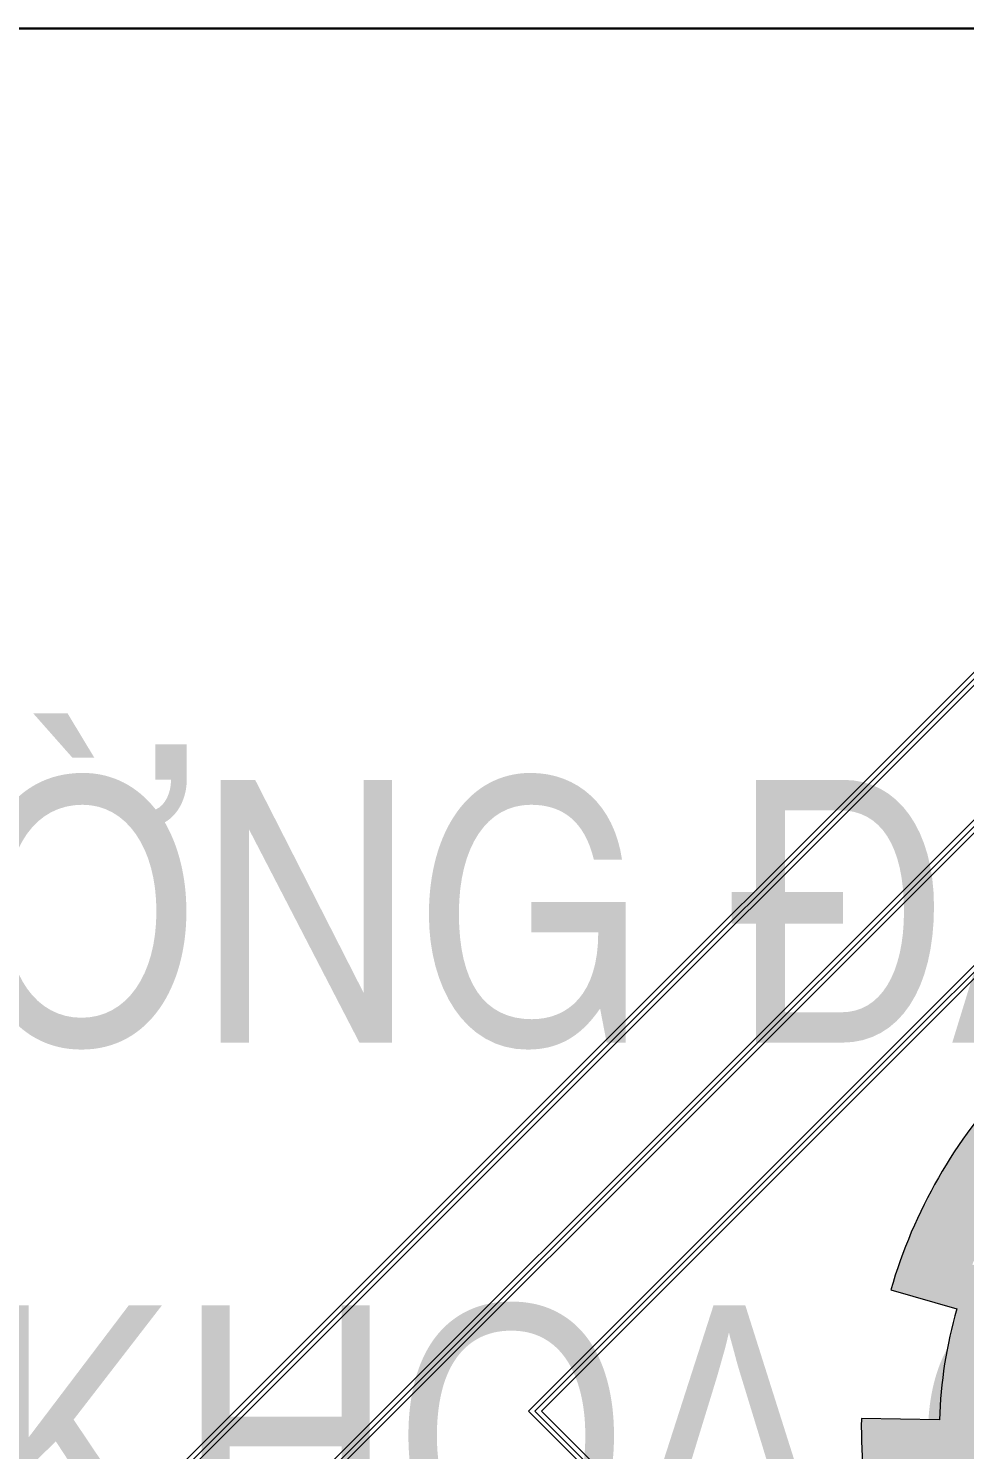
# Model space of a CAD drawing. Header units: inches. Extents: x 1604615 to 1925968, y -294302 to 52467.
# Drawn here: x 1823303 to 1824728, y -260140 to -257977 of the extents above; entities that cross this region are included whole.
import ezdxf

# ---------------------------------------------------------------- set-up
doc = ezdxf.new("R2010")
doc.units = ezdxf.units.IN
doc.header["$LTSCALE"] = 20
doc.header["$MEASUREMENT"] = 0
doc.layers.get('0').update_dxf_attribs({"lineweight": 13})

# ---------------------------------------------------------------- blocks, each defined once
blk = doc.blocks.new('logo DHCT')
h = blk.add_hatch(color=4)
edge = h.paths.add_edge_path()
edge.add_line((1241.800541823792, 549.979435636923), (1245.277616620931, 547.3189090448564))
edge.add_arc((1275.560677030542, 523.567017033218), 38.48657066958108, 115.2385236774034, 141.8918701224186, ccw=False)
edge.add_line((1259.150481710969, 558.3796815603428), (1257.651094046275, 561.5604895123888))
edge.add_arc((1275.560677030524, 523.5670170332263), 42.00306076578921, 113.9202647406212, 115.23852367738559, ccw=False)
edge.add_line((1258.529909329445, 561.9624603202424), (1258.529909329445, 563.4729080866088))
edge.add_line((1258.529909329445, 563.4729080866088), (1261.645247438315, 563.4729080866088))
edge.add_spline(control_points=[(1261.645247438314, 563.4729080866089), (1259.783974871292, 564.3662139319965), (1257.374180776207, 565.5227791709956), (1256.864141753243, 567.7771143093948), (1256.77393379436, 568.3212250985221)], knot_values=[0, 0, 0, 0, 5.561275236824584, 7.200196502267747, 7.200196502267747, 7.200196502267747, 7.200196502267747], degree=3, periodic=0)
edge.add_arc((1275.560677030537, 523.5670170332183), 48.53741712302523, 112.7714959483943, 121.3591698831544)
edge.add_line((1250.301744863886, 565.0141786582931), (1253.702232029519, 559.4343489082422))
edge.add_arc((1275.560677030531, 523.5670170332284), 42.00306076579001, 121.3591698831548, 135.9571961743134)
edge.add_line((1245.368009890169, 552.7673588916032), (1239.975648776401, 557.8921259181616))
edge.add_arc((1275.158653897169, 524.4550654665215), 48.53741712302545, 136.4574990775329, 163.8591698831563)
edge.add_line((1228.534519131308, 537.9484311811764), (1234.81129959194, 536.1318849934296))
edge.add_arc((1275.158653897157, 524.4550654665235), 42.00306076578993, 163.8591698831546, 178.4571961743132)
edge.add_line((1233.170819658169, 525.5859454839838), (1225.732911597637, 525.7212937047082))
edge.add_arc((1274.262294526634, 524.8382005582457), 48.53741712302548, 178.9574990775328, 206.3591698831562)
edge.add_line((1230.771390870786, 503.2877444105832), (1236.626359668666, 506.1889774896448))
edge.add_arc((1274.262294526623, 524.8382005582398), 42.00306076579009, 206.3591698831557, 220.957196174314)
edge.add_line((1242.541604454693, 497.3054031149143), (1236.966363475846, 492.3802144397907))
edge.add_arc((1273.342586760938, 524.5151057650728), 48.53741712302524, 221.4574990775332, 248.8591698831567)
edge.add_line((1255.837006281101, 479.2444142192339), (1258.193697425283, 485.3389872029727))
edge.add_arc((1273.342586760935, 524.5151057650618), 42.00306076579039, 248.8591698831555, 263.4571961743138)
edge.add_line((1268.556529203899, 482.7856105997064), (1267.773439622513, 475.3878023996174))
edge.add_arc((1272.882786747202, 523.6555497360533), 48.53741712302576, 263.9574990775325, 272.1355964418185)
edge.add_arc((1281.18802362134, 477.7260269436895), 6.987923379351777, 175.9143334944353, 201.615484181759, ccw=False)
edge.add_arc((1281.18802362134, 478.7217768947974), 6.987923379351775, 163.5896056109025, 184.0856665055647, ccw=False)
edge.add_line((1274.484769111668, 480.695973474232), (1274.448012302367, 481.6816628221979))
edge.add_arc((1272.882786747203, 523.655549736053), 42.00306076580166, 270.07814528328885, 272.13559644181714, ccw=False)
edge.add_line((1272.940074388506, 481.6525280373492), (1272.934103024978, 486.0307029122046))
edge.add_arc((1273.342586760937, 524.5151057650761), 38.48657066958101, 242.7385236774031, 269.3918701224185, ccw=False)
edge.add_line((1255.713737026959, 490.3034150883279), (1254.103001790776, 487.1775176818617))
edge.add_arc((1273.342586760939, 524.5151057650727), 42.00306076580199, 227.5781452832896, 242.73852367739778, ccw=False)
edge.add_line((1245.007993490638, 493.5085268195924), (1247.961443012321, 496.7404901261397))
edge.add_arc((1274.262294526635, 524.8382005582497), 38.48657066958111, 200.2385236774038, 226.8918701224193, ccw=False)
edge.add_line((1238.151859936555, 511.5245746201276), (1234.852475673496, 510.3081182577735))
edge.add_arc((1274.262294526633, 524.8382005582451), 42.00306076580128, 185.0781452832898, 200.238523677398, ccw=False)
edge.add_line((1232.42409995348, 521.120326359916), (1236.785094112503, 521.507858083699))
edge.add_arc((1275.15865389717, 524.4550654665172), 38.48657066958129, 157.7385236773935, 184.3918701224099, ccw=False)
edge.add_line((1239.540693539889, 539.0350867933826), (1236.286306290909, 540.3672527854844))
edge.add_arc((1275.158653897168, 524.455065466522), 42.0030607658012, 142.5781452832907, 157.7385236773989, ccw=False)
at = {"color": 4}
for p, q in [((1228.534519131308, 537.9484311811764), (1234.81129959194, 536.1318849934296)), ((1233.170819658168, 525.5859454839838), (1225.732911597637, 525.7212937047082))]:
    blk.add_line(p, q, dxfattribs=at)
for points in [[(1274.217859084945, 395.4686705583299), (1393.723598592253, 514.9744100656377), (1274.217859084945, 634.4801495729454), (1154.712119577638, 514.9744100656376)], [(1274.217859084945, 396.0871327478926), (1393.10513640269, 514.9744100656377), (1274.217859084946, 633.8616873833827), (1155.3305817672, 514.9744100656376)], [(1274.217859084945, 396.7055949374553), (1392.486674213128, 514.9744100656377), (1274.217859084946, 633.24322519382), (1155.949043956763, 514.9744100656376)], [(1274.217859084945, 409.5233920497533), (1379.66887710083, 514.9744100656377), (1274.217859084945, 620.425428081522), (1168.766841069061, 514.9744100656376)], [(1274.217859084945, 410.141854239316), (1379.050414911267, 514.9744100656377), (1274.217859084945, 619.8069658919593), (1169.385303258624, 514.9744100656376)], [(1274.217859084945, 410.7603164288787), (1378.431952721704, 514.9744100656377), (1274.217859084946, 619.1885037023966), (1170.003765448187, 514.9744100656376)], [(1274.217859084945, 446.2391709474438), (1354.38311886204, 526.4044307245381), (1274.217859084946, 606.5696905016324), (1194.052599307851, 526.404430724538)], [(1274.217859084945, 446.8576331370065), (1353.764656672477, 526.4044307245381), (1274.217859084946, 605.9512283120697), (1194.671061497414, 526.404430724538)], [(1274.217859084945, 447.4760953265692), (1353.146194482914, 526.4044307245381), (1274.217859084946, 605.332766122507), (1195.289523686977, 526.404430724538)]]:
    blk.add_lwpolyline(points, close=True, dxfattribs=at)
for centre, radius, start, end in [((1275.158653897169, 524.4550654665215), 48.53741712302545, 136.4574990775312, 163.859169883154), ((1275.158653897157, 524.4550654665235), 42.00306076578989, 163.859169883154, 178.4571961743128), ((1274.262294526634, 524.8382005582457), 48.53741712302552, 178.9574990775324, 206.3591698831551)]:
    blk.add_arc(centre, radius, start, end, dxfattribs=at)

msp = doc.modelspace()

# ---------------------------------------------------------------- linework, layer by layer
at = {"lineweight": 30}
msp.add_lwpolyline([(1820547, -257976.9999326388), (1846147, -257976.9999326388), (1846147, -267576.9999326388), (1820547, -267576.9999326388)], close=True, dxfattribs=at)

# ---------------------------------------------------------------- block references
at = {"xscale": 16, "yscale": 16, "zscale": 16}
msp.add_blockref('logo DHCT', (1804959.514254641, -268504.4986615721), dxfattribs=at)

# ---------------------------------------------------------------- texts
at = {"insert": (1825347, -259120.965142868), "char_height": 320, "width": 9600, "attachment_point": 2}
msp.add_mtext('{\\fVNI-Helve-Condense|b0|i0|c0|p2;\\H1.25x;TRÖÔØNG ÑAÏI HOÏC CAÀN THÔ\\H0.2x;\\P\\P\\H5x;KHOA COÂNG NGHEÄ\\P\\Ftxt|c0;\\H0.2x;\\P\\fVNI-Helve-Condense|b1|i0|c0|p2;\\H7x;BM. KYÕ THUAÄT XAÂY DÖÏNG}', dxfattribs=at)

doc.saveas('drawing.dxf')
